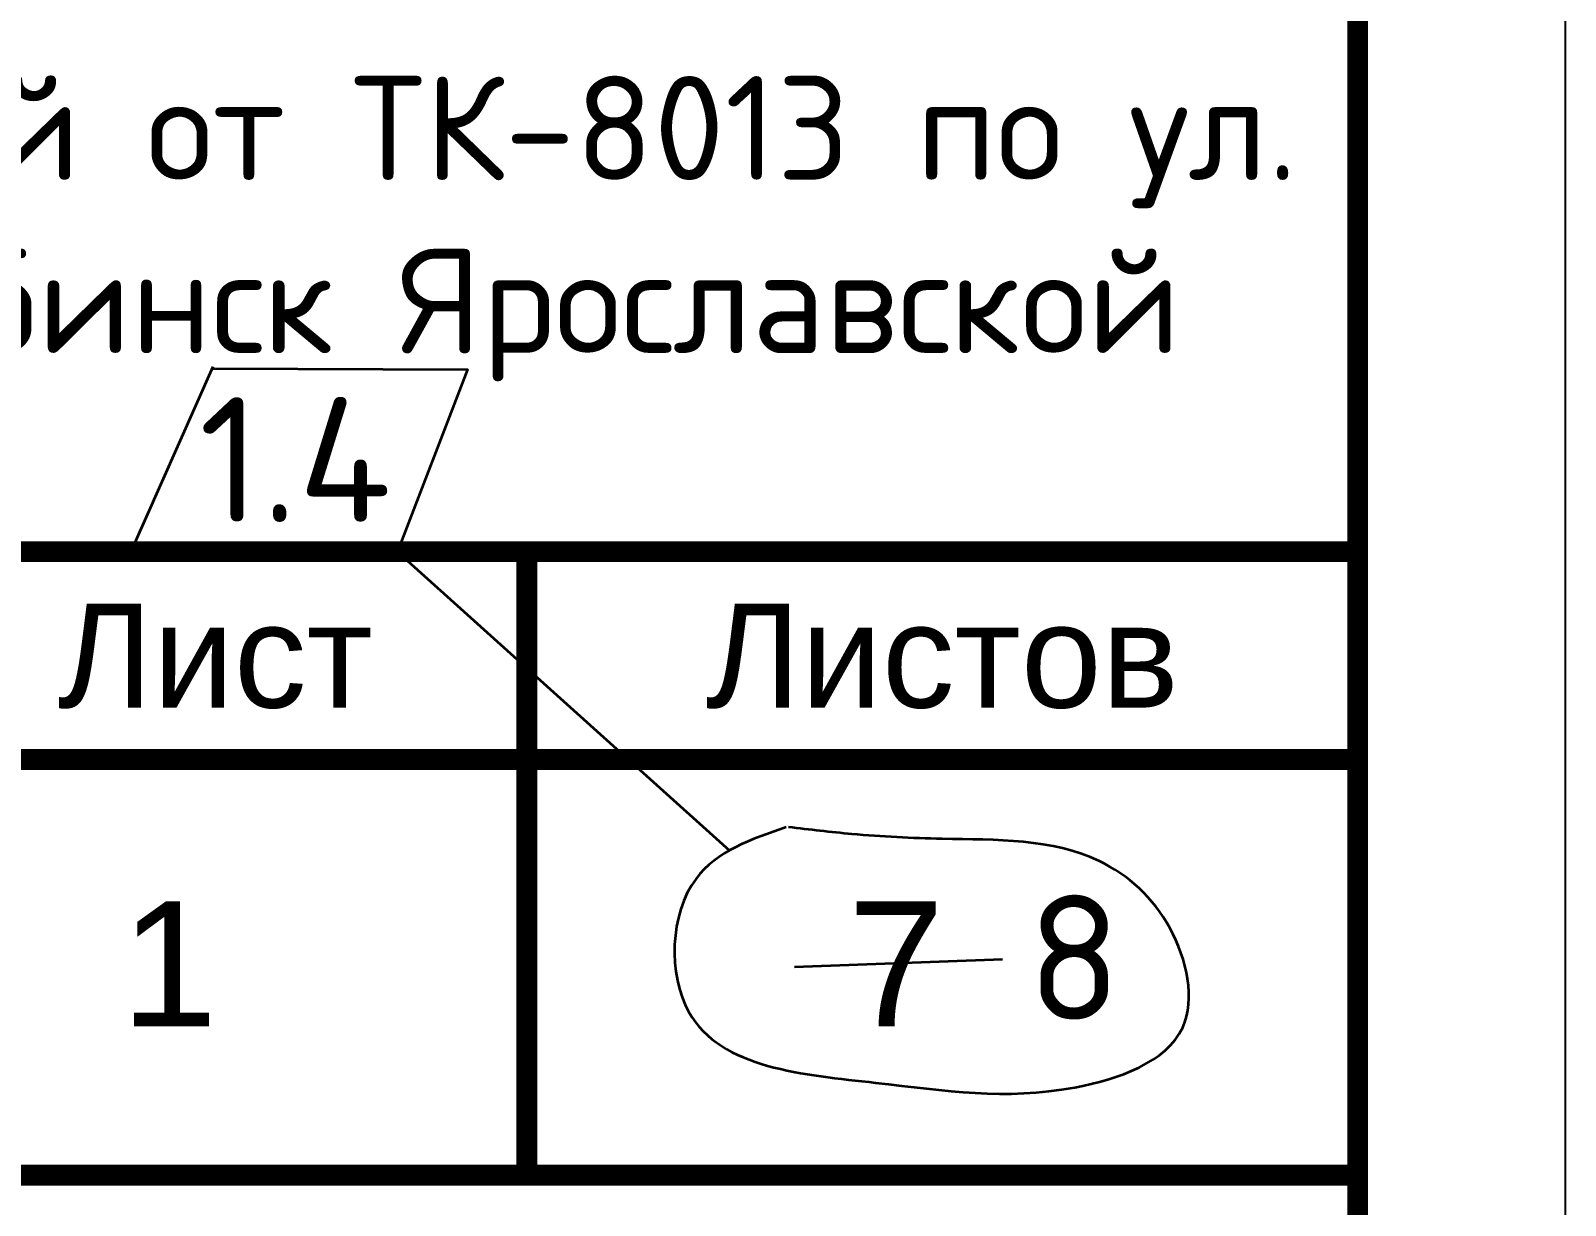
# Model space of a CAD drawing. Header units: metres. Extents: x 1642 to 8476, y 831 to 5441.
# Drawn here: x 2794.65 to 2831.6, y 1198.63 to 1226.89 of the extents above; entities that cross this region are included whole.
import ezdxf
from ezdxf.enums import TextEntityAlignment as Align

# ---------------------------------------------------------------- set-up
doc = ezdxf.new("R2010")
doc.units = ezdxf.units.M
doc.layers.add('Размерный', color=4, linetype='Continuous', lineweight=30)
doc.layers.add('Размеры на чертеже', color=250, linetype='Continuous', lineweight=25)
doc.styles.add('-ISOCPEUR-', font='isocpeur.ttf')
doc.styles.get("Standard").update_dxf_attribs({"font": 'arial.ttf'})

# ---------------------------------------------------------------- blocks, each defined once
blk = doc.blocks.new('*U330')
blk.add_lwpolyline([(0, 123), (594, 123), (594, -297), (0, -297)], close=True)
at = {"const_width": 0.5}
blk.add_lwpolyline([(20, 118), (589, 118), (589, -292), (20, -292)], close=True, dxfattribs=at)
for points in [[(404, -262), (589, -262)], [(569, -262), (569, -277)], [(539, -267), (589, -267)], [(469, -277), (589, -277)]]:
    blk.add_lwpolyline(points, dxfattribs=at)
for s, p in [('Лист', (561.5, -264.5)), ('Листов', (579, -264.5))]:
    blk.add_text(s, height=2.5).set_placement(p, align=Align.MIDDLE_CENTER)
at = {"insert": (527.343, -255.971), "char_height": 2.5, "width": 124.31117, "attachment_point": 5, "style": '-ISOCPEUR-'}
blk.add_mtext('\\pi3.21545;{\\C7;«Капитальный ремонт (реконструкция) тепловых сетей от ТК-8013 по ул. Куйбышева,д.7 до ж/д. №6 по ул. Луговая в ГО г. Рыбинск Ярославской области».}', dxfattribs=at)
blk.add_attdef('РАЗРАБОТАЛ', text='', height=2.5).set_placement((424.501, -264.224), align=Align.MIDDLE_LEFT)
at = {"flags": 8}
for tag, height, p in [('ДАТА', 2.5, (464.074, -264.402)), ('ЛИСТ', 3, (560.388, -271.915)), ('ЛИСТОВ', 3, (577.888, -271.915))]:
    blk.add_attdef(tag, text='', height=height, dxfattribs=at).set_placement(p, align=Align.MIDDLE_CENTER)
blk.add_attdef('ПРОВЕРИЛ', (424.749, -270.729), '', height=2.5)
for tag, p in [('ТЕПЛОВЫЕ_СЕТИ_001', (489.411, -270.975)), ('ИМЯ_ЧЕРТЕЖА_001', (492.543, -284.679))]:
    blk.add_attdef(tag, p, '', height=3, dxfattribs=at)
at = {"style": '-ISOCPEUR-', "flags": 8}
blk.add_attdef('ФОРМАТ', text='', height=3, dxfattribs=at).set_placement((554.972, -294.745), align=Align.MIDDLE_CENTER)

msp = doc.modelspace()

# ---------------------------------------------------------------- linework, layer by layer
at = {"color": 18, "lineweight": 35, "true_color": 0x000000}
for p, q in [((2803.483, 1214.353), (2811.472, 1207.163)), ((2813.04, 1204.366), (2818.046, 1204.551))]:
    msp.add_line(p, q, dxfattribs=at)
msp.add_lwpolyline([(2799.043, 1218.766), (2805.165, 1218.738), (2803.429, 1214.211), (2797.001, 1214.197), (2799.043, 1218.807)], dxfattribs=at)
msp.add_spline([(2812.843, 1207.727), (2810.669, 1206.486), (2810.499, 1203.27), (2814.988, 1201.577), (2819.787, 1201.464), (2822.385, 1202.903), (2822.074, 1205.301), (2820.38, 1206.909), (2816.597, 1207.445), (2814.424, 1207.558), (2812.899, 1207.727)], degree=3, dxfattribs=at)

# ---------------------------------------------------------------- block references
at = {"layer": 'Размеры на чертеже', "lineweight": 90}
ref = msp.add_blockref('*U330', (2237.597, 1476.353), dxfattribs=at)
ref.add_attrib('ЛИСТ', '1', dxfattribs={"layer": '0', "height": 3, "flags": 8}).set_placement((2797.984, 1204.437), align=Align.MIDDLE_CENTER)
ref.add_attrib('ЛИСТОВ', '7', dxfattribs={"layer": '0', "height": 3, "flags": 8}).set_placement((2815.484, 1204.437), align=Align.MIDDLE_CENTER)

# ---------------------------------------------------------------- texts
at = {"layer": 'Размерный', "color": 0, "style": '-ISOCPEUR-'}
for s, p in [('1.4', (2798.701, 1215.071)), ('8', (2818.642, 1203.09))]:
    msp.add_text(s, height=3, dxfattribs=at).set_placement(p)

doc.saveas('drawing.dxf')
